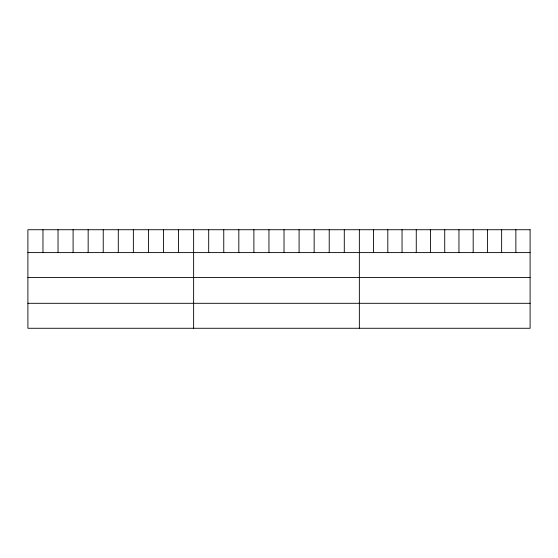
<?xml version="1.0" encoding="UTF-8"?>
<svg xmlns="http://www.w3.org/2000/svg" width="558" height="558" viewBox="0 0 558 558"><rect width="100%" height="100%" fill="white"/><g stroke="black" fill="none" stroke-linecap="round" stroke-linejoin="round"><path stroke-width="0.84" d="M27.9 252.6L530.1 252.6M27.9 277.57L530.1 277.57M27.9 303.301L530.1 303.301M515.871 229.729L515.871 252.6M501.642 229.729L501.642 252.6M487.413 229.729L487.413 252.6M473.184 229.729L473.184 252.6M458.955 229.729L458.955 252.6M444.726 229.729L444.726 252.6M430.497 229.729L430.497 252.6M416.268 229.729L416.268 252.6M402.039 229.729L402.039 252.6M387.81 229.729L387.81 252.6M373.581 229.729L373.581 252.6M359.352 229.729L359.352 328.271M344.286 229.729L344.286 252.6M329.22 229.729L329.22 252.6M314.154 229.729L314.154 252.6M299.088 229.729L299.088 252.6M284.022 229.729L284.022 252.6M268.956 229.729L268.956 252.6M253.89 229.729L253.89 252.6M238.824 229.729L238.824 252.6M223.758 229.729L223.758 252.6M208.692 229.729L208.692 252.6M193.626 229.729L193.626 328.271M178.56 229.729L178.56 252.6M163.494 229.729L163.494 252.6M148.428 229.729L148.428 252.6M133.362 229.729L133.362 252.6M118.296 229.729L118.296 252.6M103.23 229.729L103.23 252.6M88.164 229.729L88.164 252.6M73.098 229.729L73.098 252.6M58.032 229.729L58.032 252.6M42.966 229.729L42.966 252.6M530.1 229.729L27.9 229.729L27.9 328.271L530.1 328.271L530.1 229.729"/></g></svg>
